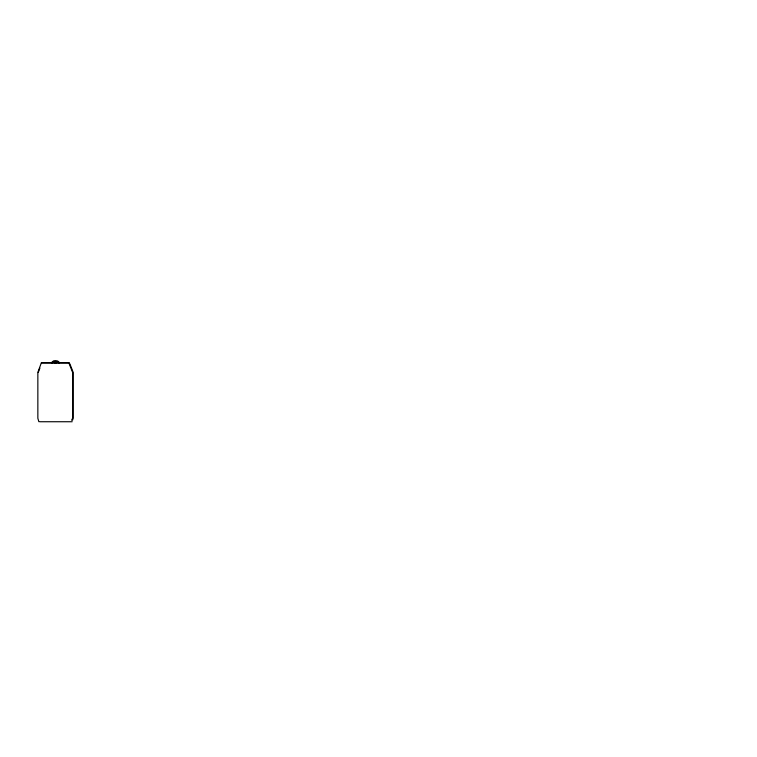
<?xml version="1.0" encoding="UTF-8"?>
<svg xmlns="http://www.w3.org/2000/svg" width="757" height="757" viewBox="0 0 757 757"><rect width="100%" height="100%" fill="white"/><g stroke="black" fill="none" stroke-linecap="round" stroke-linejoin="round"><path stroke-width="1.14" d="M38.285 372.387L39.903 368.091M72.54 420.249L73.174 418.271L73.174 372.33L69.843 363.795M54.864 362.565L55.914 362.565L54.901 362.631M71.565 420.249L72.606 418.271L72.606 372.368L69.209 363.776M53.387 361.458L58.28 361.581L56.983 361.997A2.81 0.615 0 0 1 54.362 361.988L53.331 361.751M69.426 362.726L41.389 362.698L37.85 372.368L37.85 418.271L38.872 421.734M41.389 362.972L68.783 362.972M39.724 421.734L72.208 421.734M54.835 362.934L56.349 362.669M59.197 363.142C59.841 359.83 51.098 359.83 51.883 363.218"/></g></svg>
